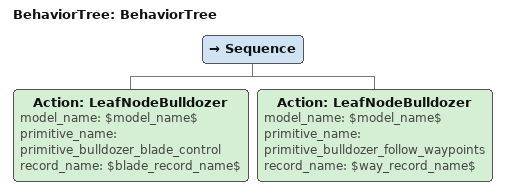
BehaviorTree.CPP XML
<?xml version="1.0"?>
<root main_tree_to_execute="BehaviorTree">
    <BehaviorTree ID="BehaviorTree">
        <Sequence>
            <Action ID="LeafNodeBulldozer" model_name="$model_name$" primitive_name="primitive_bulldozer_blade_control" record_name="$blade_record_name$"/>
            <Action ID="LeafNodeBulldozer" model_name="$model_name$" primitive_name="primitive_bulldozer_follow_waypoints" record_name="$way_record_name$"/>
        </Sequence>
    </BehaviorTree>
</root>
